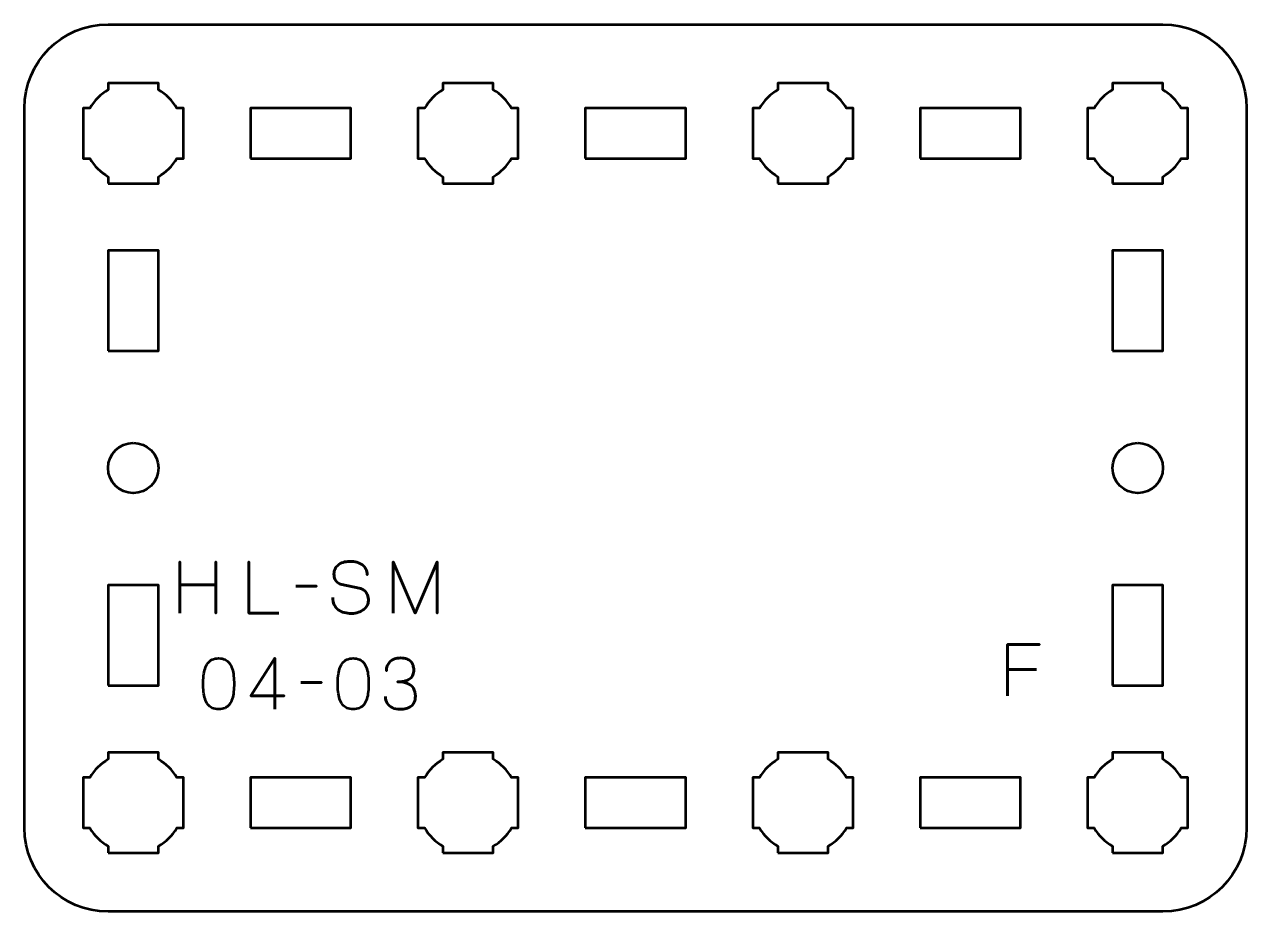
# Model space of a CAD drawing. Header units: centimetres. Extents: x -26.2 to 5.2, y -20.5 to -9.2.
# Drawn here: x -2.15 to 5.15, y -14.5 to -9.2 of the extents above; entities that cross this region are included whole.
import ezdxf

# ---------------------------------------------------------------- set-up
doc = ezdxf.new("R2010")
doc.units = ezdxf.units.CM
doc.header["$MEASUREMENT"] = 0
doc.layers.add('Layer 1', color=7, linetype='Continuous')

msp = doc.modelspace()

# ---------------------------------------------------------------- linework, layer by layer
at = {"layer": 'Layer 1', "color": 250, "lineweight": 53}
for centre in [(-1.49999, -11.85), (4.50001, -11.85)]:
    msp.add_ellipse(centre, major_axis=(0, 0.15), ratio=1, dxfattribs=at)
at = {"layer": 'Layer 1', "lineweight": 53}
for points, knots in [([(-2.15001, -13.79983), (-2.15001, -13.79983), (-2.15003, -13.99994), (-2.15003, -13.99994), (-2.15003, -13.99994), (-2.15003, -14.27694), (-1.92694, -14.50003), (-1.64994, -14.50003), (-1.64994, -14.50003), (-1.64994, -14.50003), (4.64993, -14.50003), (4.64993, -14.50003), (4.64993, -14.50003), (4.92707, -14.50003), (5.15003, -14.27694), (5.15003, -13.99994), (5.15003, -13.99994), (5.15003, -13.99994), (5.15003, -9.70007), (5.15003, -9.70007), (5.15003, -9.70007), (5.15003, -9.42293), (4.92707, -9.19997), (4.64993, -9.19997), (4.64993, -9.19997), (4.64993, -9.19997), (-1.64994, -9.19997), (-1.64994, -9.19997), (-1.64994, -9.19997), (-1.92694, -9.19997), (-2.15003, -9.42293), (-2.15003, -9.70007), (-2.15003, -9.70007), (-2.15003, -9.70007), (-2.15003, -11.46555), (-2.15003, -11.46555), (-2.15003, -11.46555), (-2.15003, -11.46555), (-2.15001, -13.79983), (-2.15001, -13.79983)], [0, 0, 0, 0, 0.1, 0.1, 0.1, 0.1, 0.2, 0.2, 0.2, 0.2, 0.3, 0.3, 0.3, 0.3, 0.4, 0.4, 0.4, 0.4, 0.5, 0.5, 0.5, 0.5, 0.6, 0.6, 0.6, 0.6, 0.7, 0.7, 0.7, 0.7, 0.8, 0.8, 0.8, 0.8, 0.9, 0.9, 0.9, 0.9, 1, 1, 1, 1]), ([(-1.64993, -10.15), (-1.64993, -10.15), (-1.64993, -10.10989), (-1.64993, -10.10989), (-1.64993, -10.10989), (-1.69554, -10.08357), (-1.73346, -10.04554), (-1.75978, -10.00007), (-1.75978, -10.00007), (-1.75978, -10.00007), (-1.8, -10.00007), (-1.8, -10.00007), (-1.8, -10.00007), (-1.8, -10.00007), (-1.8, -9.85), (-1.8, -9.85), (-1.8, -9.85), (-1.8, -9.85), (-1.8, -9.70007), (-1.8, -9.70007), (-1.8, -9.70007), (-1.8, -9.70007), (-1.75978, -9.70007), (-1.75978, -9.70007), (-1.75978, -9.70007), (-1.73346, -9.65445), (-1.69554, -9.61657), (-1.64993, -9.59025), (-1.64993, -9.59025), (-1.64993, -9.59025), (-1.64993, -9.55), (-1.64993, -9.55), (-1.64993, -9.55), (-1.64993, -9.55), (-1.5, -9.55), (-1.5, -9.55), (-1.5, -9.55), (-1.5, -9.55), (-1.34992, -9.55), (-1.34992, -9.55), (-1.34992, -9.55), (-1.34992, -9.55), (-1.34992, -9.59025), (-1.34992, -9.59025), (-1.34992, -9.59025), (-1.30445, -9.61657), (-1.26642, -9.65445), (-1.2401, -9.70007), (-1.2401, -9.70007), (-1.2401, -9.70007), (-1.19999, -9.70007), (-1.19999, -9.70007), (-1.19999, -9.70007), (-1.19999, -9.70007), (-1.19999, -9.85), (-1.19999, -9.85), (-1.19999, -9.85), (-1.19999, -9.85), (-1.19999, -10.00007), (-1.19999, -10.00007), (-1.19999, -10.00007), (-1.19999, -10.00007), (-1.2401, -10.00007), (-1.2401, -10.00007), (-1.2401, -10.00007), (-1.26642, -10.04554), (-1.30445, -10.08357), (-1.34992, -10.10989), (-1.34992, -10.10989), (-1.34992, -10.10989), (-1.34992, -10.15), (-1.34992, -10.15), (-1.34992, -10.15), (-1.34992, -10.15), (-1.5, -10.15), (-1.5, -10.15), (-1.5, -10.15), (-1.5, -10.15), (-1.64993, -10.15), (-1.64993, -10.15)], [0, 0, 0, 0, 0.05, 0.05, 0.05, 0.05, 0.1, 0.1, 0.1, 0.1, 0.15, 0.15, 0.15, 0.15, 0.2, 0.2, 0.2, 0.2, 0.25, 0.25, 0.25, 0.25, 0.3, 0.3, 0.3, 0.3, 0.35, 0.35, 0.35, 0.35, 0.4, 0.4, 0.4, 0.4, 0.45, 0.45, 0.45, 0.45, 0.5, 0.5, 0.5, 0.5, 0.55, 0.55, 0.55, 0.55, 0.6, 0.6, 0.6, 0.6, 0.65, 0.65, 0.65, 0.65, 0.7, 0.7, 0.7, 0.7, 0.75, 0.75, 0.75, 0.75, 0.8, 0.8, 0.8, 0.8, 0.85, 0.85, 0.85, 0.85, 0.9, 0.9, 0.9, 0.9, 0.95, 0.95, 0.95, 0.95, 1, 1, 1, 1]), ([(0.35007, -10.15), (0.35007, -10.15), (0.35007, -10.10989), (0.35007, -10.10989), (0.35007, -10.10989), (0.30446, -10.08357), (0.26654, -10.04554), (0.24022, -10.00007), (0.24022, -10.00007), (0.24022, -10.00007), (0.2, -10.00007), (0.2, -10.00007), (0.2, -10.00007), (0.2, -10.00007), (0.2, -9.85), (0.2, -9.85), (0.2, -9.85), (0.2, -9.85), (0.2, -9.70007), (0.2, -9.70007), (0.2, -9.70007), (0.2, -9.70007), (0.24022, -9.70007), (0.24022, -9.70007), (0.24022, -9.70007), (0.26654, -9.65445), (0.30446, -9.61657), (0.35007, -9.59025), (0.35007, -9.59025), (0.35007, -9.59025), (0.35007, -9.55), (0.35007, -9.55), (0.35007, -9.55), (0.35007, -9.55), (0.5, -9.55), (0.5, -9.55), (0.5, -9.55), (0.5, -9.55), (0.65008, -9.55), (0.65008, -9.55), (0.65008, -9.55), (0.65008, -9.55), (0.65008, -9.59025), (0.65008, -9.59025), (0.65008, -9.59025), (0.69555, -9.61657), (0.73358, -9.65445), (0.7599, -9.70007), (0.7599, -9.70007), (0.7599, -9.70007), (0.80001, -9.70007), (0.80001, -9.70007), (0.80001, -9.70007), (0.80001, -9.70007), (0.80001, -9.85), (0.80001, -9.85), (0.80001, -9.85), (0.80001, -9.85), (0.80001, -10.00007), (0.80001, -10.00007), (0.80001, -10.00007), (0.80001, -10.00007), (0.7599, -10.00007), (0.7599, -10.00007), (0.7599, -10.00007), (0.73358, -10.04554), (0.69555, -10.08357), (0.65008, -10.10989), (0.65008, -10.10989), (0.65008, -10.10989), (0.65008, -10.15), (0.65008, -10.15), (0.65008, -10.15), (0.65008, -10.15), (0.5, -10.15), (0.5, -10.15), (0.5, -10.15), (0.5, -10.15), (0.35007, -10.15), (0.35007, -10.15)], [0, 0, 0, 0, 0.05, 0.05, 0.05, 0.05, 0.1, 0.1, 0.1, 0.1, 0.15, 0.15, 0.15, 0.15, 0.2, 0.2, 0.2, 0.2, 0.25, 0.25, 0.25, 0.25, 0.3, 0.3, 0.3, 0.3, 0.35, 0.35, 0.35, 0.35, 0.4, 0.4, 0.4, 0.4, 0.45, 0.45, 0.45, 0.45, 0.5, 0.5, 0.5, 0.5, 0.55, 0.55, 0.55, 0.55, 0.6, 0.6, 0.6, 0.6, 0.65, 0.65, 0.65, 0.65, 0.7, 0.7, 0.7, 0.7, 0.75, 0.75, 0.75, 0.75, 0.8, 0.8, 0.8, 0.8, 0.85, 0.85, 0.85, 0.85, 0.9, 0.9, 0.9, 0.9, 0.95, 0.95, 0.95, 0.95, 1, 1, 1, 1]), ([(2.35007, -10.15), (2.35007, -10.15), (2.35007, -10.10989), (2.35007, -10.10989), (2.35007, -10.10989), (2.30446, -10.08357), (2.26654, -10.04554), (2.24022, -10.00007), (2.24022, -10.00007), (2.24022, -10.00007), (2.2, -10.00007), (2.2, -10.00007), (2.2, -10.00007), (2.2, -10.00007), (2.2, -9.85), (2.2, -9.85), (2.2, -9.85), (2.2, -9.85), (2.2, -9.70007), (2.2, -9.70007), (2.2, -9.70007), (2.2, -9.70007), (2.24022, -9.70007), (2.24022, -9.70007), (2.24022, -9.70007), (2.26654, -9.65445), (2.30446, -9.61657), (2.35007, -9.59025), (2.35007, -9.59025), (2.35007, -9.59025), (2.35007, -9.55), (2.35007, -9.55), (2.35007, -9.55), (2.35007, -9.55), (2.5, -9.55), (2.5, -9.55), (2.5, -9.55), (2.5, -9.55), (2.65008, -9.55), (2.65008, -9.55), (2.65008, -9.55), (2.65008, -9.55), (2.65008, -9.59025), (2.65008, -9.59025), (2.65008, -9.59025), (2.69555, -9.61657), (2.73358, -9.65445), (2.7599, -9.70007), (2.7599, -9.70007), (2.7599, -9.70007), (2.80001, -9.70007), (2.80001, -9.70007), (2.80001, -9.70007), (2.80001, -9.70007), (2.80001, -9.85), (2.80001, -9.85), (2.80001, -9.85), (2.80001, -9.85), (2.80001, -10.00007), (2.80001, -10.00007), (2.80001, -10.00007), (2.80001, -10.00007), (2.7599, -10.00007), (2.7599, -10.00007), (2.7599, -10.00007), (2.73358, -10.04554), (2.69555, -10.08357), (2.65008, -10.10989), (2.65008, -10.10989), (2.65008, -10.10989), (2.65008, -10.15), (2.65008, -10.15), (2.65008, -10.15), (2.65008, -10.15), (2.5, -10.15), (2.5, -10.15), (2.5, -10.15), (2.5, -10.15), (2.35007, -10.15), (2.35007, -10.15)], [0, 0, 0, 0, 0.05, 0.05, 0.05, 0.05, 0.1, 0.1, 0.1, 0.1, 0.15, 0.15, 0.15, 0.15, 0.2, 0.2, 0.2, 0.2, 0.25, 0.25, 0.25, 0.25, 0.3, 0.3, 0.3, 0.3, 0.35, 0.35, 0.35, 0.35, 0.4, 0.4, 0.4, 0.4, 0.45, 0.45, 0.45, 0.45, 0.5, 0.5, 0.5, 0.5, 0.55, 0.55, 0.55, 0.55, 0.6, 0.6, 0.6, 0.6, 0.65, 0.65, 0.65, 0.65, 0.7, 0.7, 0.7, 0.7, 0.75, 0.75, 0.75, 0.75, 0.8, 0.8, 0.8, 0.8, 0.85, 0.85, 0.85, 0.85, 0.9, 0.9, 0.9, 0.9, 0.95, 0.95, 0.95, 0.95, 1, 1, 1, 1]), ([(4.35007, -10.15), (4.35007, -10.15), (4.35007, -10.10989), (4.35007, -10.10989), (4.35007, -10.10989), (4.30446, -10.08357), (4.26654, -10.04554), (4.24022, -10.00007), (4.24022, -10.00007), (4.24022, -10.00007), (4.2, -10.00007), (4.2, -10.00007), (4.2, -10.00007), (4.2, -10.00007), (4.2, -9.85), (4.2, -9.85), (4.2, -9.85), (4.2, -9.85), (4.2, -9.70007), (4.2, -9.70007), (4.2, -9.70007), (4.2, -9.70007), (4.24022, -9.70007), (4.24022, -9.70007), (4.24022, -9.70007), (4.26654, -9.65445), (4.30446, -9.61657), (4.35007, -9.59025), (4.35007, -9.59025), (4.35007, -9.59025), (4.35007, -9.55), (4.35007, -9.55), (4.35007, -9.55), (4.35007, -9.55), (4.5, -9.55), (4.5, -9.55), (4.5, -9.55), (4.5, -9.55), (4.65008, -9.55), (4.65008, -9.55), (4.65008, -9.55), (4.65008, -9.55), (4.65008, -9.59025), (4.65008, -9.59025), (4.65008, -9.59025), (4.69555, -9.61657), (4.73358, -9.65445), (4.7599, -9.70007), (4.7599, -9.70007), (4.7599, -9.70007), (4.80001, -9.70007), (4.80001, -9.70007), (4.80001, -9.70007), (4.80001, -9.70007), (4.80001, -9.85), (4.80001, -9.85), (4.80001, -9.85), (4.80001, -9.85), (4.80001, -10.00007), (4.80001, -10.00007), (4.80001, -10.00007), (4.80001, -10.00007), (4.7599, -10.00007), (4.7599, -10.00007), (4.7599, -10.00007), (4.73358, -10.04554), (4.69555, -10.08357), (4.65008, -10.10989), (4.65008, -10.10989), (4.65008, -10.10989), (4.65008, -10.15), (4.65008, -10.15), (4.65008, -10.15), (4.65008, -10.15), (4.5, -10.15), (4.5, -10.15), (4.5, -10.15), (4.5, -10.15), (4.35007, -10.15), (4.35007, -10.15)], [0, 0, 0, 0, 0.05, 0.05, 0.05, 0.05, 0.1, 0.1, 0.1, 0.1, 0.15, 0.15, 0.15, 0.15, 0.2, 0.2, 0.2, 0.2, 0.25, 0.25, 0.25, 0.25, 0.3, 0.3, 0.3, 0.3, 0.35, 0.35, 0.35, 0.35, 0.4, 0.4, 0.4, 0.4, 0.45, 0.45, 0.45, 0.45, 0.5, 0.5, 0.5, 0.5, 0.55, 0.55, 0.55, 0.55, 0.6, 0.6, 0.6, 0.6, 0.65, 0.65, 0.65, 0.65, 0.7, 0.7, 0.7, 0.7, 0.75, 0.75, 0.75, 0.75, 0.8, 0.8, 0.8, 0.8, 0.85, 0.85, 0.85, 0.85, 0.9, 0.9, 0.9, 0.9, 0.95, 0.95, 0.95, 0.95, 1, 1, 1, 1]), ([(-0.79999, -10.00007), (-0.79999, -10.00007), (-0.79999, -9.70007), (-0.79999, -9.70007), (-0.79999, -9.70007), (-0.79999, -9.70007), (-0.19998, -9.70007), (-0.19998, -9.70007), (-0.19998, -9.70007), (-0.19998, -9.70007), (-0.19998, -10.00007), (-0.19998, -10.00007), (-0.19998, -10.00007), (-0.19998, -10.00007), (-0.79999, -10.00007), (-0.79999, -10.00007)], [0, 0, 0, 0, 0.25, 0.25, 0.25, 0.25, 0.5, 0.5, 0.5, 0.5, 0.75, 0.75, 0.75, 0.75, 1, 1, 1, 1]), ([(1.20001, -10.00007), (1.20001, -10.00007), (1.20001, -9.70007), (1.20001, -9.70007), (1.20001, -9.70007), (1.20001, -9.70007), (1.80002, -9.70007), (1.80002, -9.70007), (1.80002, -9.70007), (1.80002, -9.70007), (1.80002, -10.00007), (1.80002, -10.00007), (1.80002, -10.00007), (1.80002, -10.00007), (1.20001, -10.00007), (1.20001, -10.00007)], [0, 0, 0, 0, 0.25, 0.25, 0.25, 0.25, 0.5, 0.5, 0.5, 0.5, 0.75, 0.75, 0.75, 0.75, 1, 1, 1, 1]), ([(3.19998, -10.00007), (3.19998, -10.00007), (3.19998, -9.70007), (3.19998, -9.70007), (3.19998, -9.70007), (3.19998, -9.70007), (3.79998, -9.70007), (3.79998, -9.70007), (3.79998, -9.70007), (3.79998, -9.70007), (3.79998, -10.00007), (3.79998, -10.00007), (3.79998, -10.00007), (3.79998, -10.00007), (3.19998, -10.00007), (3.19998, -10.00007)], [0, 0, 0, 0, 0.25, 0.25, 0.25, 0.25, 0.5, 0.5, 0.5, 0.5, 0.75, 0.75, 0.75, 0.75, 1, 1, 1, 1]), ([(-1.65007, -11.15002), (-1.65007, -11.15002), (-1.65007, -10.55002), (-1.65007, -10.55002), (-1.65007, -10.55002), (-1.65007, -10.55002), (-1.35007, -10.55002), (-1.35007, -10.55002), (-1.35007, -10.55002), (-1.35007, -10.55002), (-1.35007, -11.15002), (-1.35007, -11.15002), (-1.35007, -11.15002), (-1.35007, -11.15002), (-1.65007, -11.15002), (-1.65007, -11.15002)], [0, 0, 0, 0, 0.25, 0.25, 0.25, 0.25, 0.5, 0.5, 0.5, 0.5, 0.75, 0.75, 0.75, 0.75, 1, 1, 1, 1]), ([(4.34993, -11.15002), (4.34993, -11.15002), (4.34993, -10.55002), (4.34993, -10.55002), (4.34993, -10.55002), (4.34993, -10.55002), (4.64993, -10.55002), (4.64993, -10.55002), (4.64993, -10.55002), (4.64993, -10.55002), (4.64993, -11.15002), (4.64993, -11.15002), (4.64993, -11.15002), (4.64993, -11.15002), (4.34993, -11.15002), (4.34993, -11.15002)], [0, 0, 0, 0, 0.25, 0.25, 0.25, 0.25, 0.5, 0.5, 0.5, 0.5, 0.75, 0.75, 0.75, 0.75, 1, 1, 1, 1]), ([(-1.65007, -13.14999), (-1.65007, -13.14999), (-1.65007, -12.54998), (-1.65007, -12.54998), (-1.65007, -12.54998), (-1.65007, -12.54998), (-1.35007, -12.54998), (-1.35007, -12.54998), (-1.35007, -12.54998), (-1.35007, -12.54998), (-1.35007, -13.14999), (-1.35007, -13.14999), (-1.35007, -13.14999), (-1.35007, -13.14999), (-1.65007, -13.14999), (-1.65007, -13.14999)], [0, 0, 0, 0, 0.25, 0.25, 0.25, 0.25, 0.5, 0.5, 0.5, 0.5, 0.75, 0.75, 0.75, 0.75, 1, 1, 1, 1]), ([(4.34993, -13.14999), (4.34993, -13.14999), (4.34993, -12.54998), (4.34993, -12.54998), (4.34993, -12.54998), (4.34993, -12.54998), (4.64993, -12.54998), (4.64993, -12.54998), (4.64993, -12.54998), (4.64993, -12.54998), (4.64993, -13.14999), (4.64993, -13.14999), (4.64993, -13.14999), (4.64993, -13.14999), (4.34993, -13.14999), (4.34993, -13.14999)], [0, 0, 0, 0, 0.25, 0.25, 0.25, 0.25, 0.5, 0.5, 0.5, 0.5, 0.75, 0.75, 0.75, 0.75, 1, 1, 1, 1]), ([(-1.64993, -14.15), (-1.64993, -14.15), (-1.64993, -14.10989), (-1.64993, -14.10989), (-1.64993, -14.10989), (-1.69554, -14.08357), (-1.73346, -14.04554), (-1.75978, -14.00007), (-1.75978, -14.00007), (-1.75978, -14.00007), (-1.8, -14.00007), (-1.8, -14.00007), (-1.8, -14.00007), (-1.8, -14.00007), (-1.8, -13.85), (-1.8, -13.85), (-1.8, -13.85), (-1.8, -13.85), (-1.8, -13.70007), (-1.8, -13.70007), (-1.8, -13.70007), (-1.8, -13.70007), (-1.75978, -13.70007), (-1.75978, -13.70007), (-1.75978, -13.70007), (-1.73346, -13.65445), (-1.69554, -13.61657), (-1.64993, -13.59025), (-1.64993, -13.59025), (-1.64993, -13.59025), (-1.64993, -13.55), (-1.64993, -13.55), (-1.64993, -13.55), (-1.64993, -13.55), (-1.5, -13.55), (-1.5, -13.55), (-1.5, -13.55), (-1.5, -13.55), (-1.34992, -13.55), (-1.34992, -13.55), (-1.34992, -13.55), (-1.34992, -13.55), (-1.34992, -13.59025), (-1.34992, -13.59025), (-1.34992, -13.59025), (-1.30445, -13.61657), (-1.26642, -13.65445), (-1.2401, -13.70007), (-1.2401, -13.70007), (-1.2401, -13.70007), (-1.19999, -13.70007), (-1.19999, -13.70007), (-1.19999, -13.70007), (-1.19999, -13.70007), (-1.19999, -13.85), (-1.19999, -13.85), (-1.19999, -13.85), (-1.19999, -13.85), (-1.19999, -14.00007), (-1.19999, -14.00007), (-1.19999, -14.00007), (-1.19999, -14.00007), (-1.2401, -14.00007), (-1.2401, -14.00007), (-1.2401, -14.00007), (-1.26642, -14.04554), (-1.30445, -14.08357), (-1.34992, -14.10989), (-1.34992, -14.10989), (-1.34992, -14.10989), (-1.34992, -14.15), (-1.34992, -14.15), (-1.34992, -14.15), (-1.34992, -14.15), (-1.5, -14.15), (-1.5, -14.15), (-1.5, -14.15), (-1.5, -14.15), (-1.64993, -14.15), (-1.64993, -14.15)], [0, 0, 0, 0, 0.05, 0.05, 0.05, 0.05, 0.1, 0.1, 0.1, 0.1, 0.15, 0.15, 0.15, 0.15, 0.2, 0.2, 0.2, 0.2, 0.25, 0.25, 0.25, 0.25, 0.3, 0.3, 0.3, 0.3, 0.35, 0.35, 0.35, 0.35, 0.4, 0.4, 0.4, 0.4, 0.45, 0.45, 0.45, 0.45, 0.5, 0.5, 0.5, 0.5, 0.55, 0.55, 0.55, 0.55, 0.6, 0.6, 0.6, 0.6, 0.65, 0.65, 0.65, 0.65, 0.7, 0.7, 0.7, 0.7, 0.75, 0.75, 0.75, 0.75, 0.8, 0.8, 0.8, 0.8, 0.85, 0.85, 0.85, 0.85, 0.9, 0.9, 0.9, 0.9, 0.95, 0.95, 0.95, 0.95, 1, 1, 1, 1]), ([(0.35007, -14.15), (0.35007, -14.15), (0.35007, -14.10989), (0.35007, -14.10989), (0.35007, -14.10989), (0.30446, -14.08357), (0.26654, -14.04554), (0.24022, -14.00007), (0.24022, -14.00007), (0.24022, -14.00007), (0.2, -14.00007), (0.2, -14.00007), (0.2, -14.00007), (0.2, -14.00007), (0.2, -13.85), (0.2, -13.85), (0.2, -13.85), (0.2, -13.85), (0.2, -13.70007), (0.2, -13.70007), (0.2, -13.70007), (0.2, -13.70007), (0.24022, -13.70007), (0.24022, -13.70007), (0.24022, -13.70007), (0.26654, -13.65445), (0.30446, -13.61657), (0.35007, -13.59025), (0.35007, -13.59025), (0.35007, -13.59025), (0.35007, -13.55), (0.35007, -13.55), (0.35007, -13.55), (0.35007, -13.55), (0.5, -13.55), (0.5, -13.55), (0.5, -13.55), (0.5, -13.55), (0.65008, -13.55), (0.65008, -13.55), (0.65008, -13.55), (0.65008, -13.55), (0.65008, -13.59025), (0.65008, -13.59025), (0.65008, -13.59025), (0.69555, -13.61657), (0.73358, -13.65445), (0.7599, -13.70007), (0.7599, -13.70007), (0.7599, -13.70007), (0.80001, -13.70007), (0.80001, -13.70007), (0.80001, -13.70007), (0.80001, -13.70007), (0.80001, -13.85), (0.80001, -13.85), (0.80001, -13.85), (0.80001, -13.85), (0.80001, -14.00007), (0.80001, -14.00007), (0.80001, -14.00007), (0.80001, -14.00007), (0.7599, -14.00007), (0.7599, -14.00007), (0.7599, -14.00007), (0.73358, -14.04554), (0.69555, -14.08357), (0.65008, -14.10989), (0.65008, -14.10989), (0.65008, -14.10989), (0.65008, -14.15), (0.65008, -14.15), (0.65008, -14.15), (0.65008, -14.15), (0.5, -14.15), (0.5, -14.15), (0.5, -14.15), (0.5, -14.15), (0.35007, -14.15), (0.35007, -14.15)], [0, 0, 0, 0, 0.05, 0.05, 0.05, 0.05, 0.1, 0.1, 0.1, 0.1, 0.15, 0.15, 0.15, 0.15, 0.2, 0.2, 0.2, 0.2, 0.25, 0.25, 0.25, 0.25, 0.3, 0.3, 0.3, 0.3, 0.35, 0.35, 0.35, 0.35, 0.4, 0.4, 0.4, 0.4, 0.45, 0.45, 0.45, 0.45, 0.5, 0.5, 0.5, 0.5, 0.55, 0.55, 0.55, 0.55, 0.6, 0.6, 0.6, 0.6, 0.65, 0.65, 0.65, 0.65, 0.7, 0.7, 0.7, 0.7, 0.75, 0.75, 0.75, 0.75, 0.8, 0.8, 0.8, 0.8, 0.85, 0.85, 0.85, 0.85, 0.9, 0.9, 0.9, 0.9, 0.95, 0.95, 0.95, 0.95, 1, 1, 1, 1]), ([(2.35007, -14.15), (2.35007, -14.15), (2.35007, -14.10989), (2.35007, -14.10989), (2.35007, -14.10989), (2.30446, -14.08357), (2.26654, -14.04554), (2.24022, -14.00007), (2.24022, -14.00007), (2.24022, -14.00007), (2.2, -14.00007), (2.2, -14.00007), (2.2, -14.00007), (2.2, -14.00007), (2.2, -13.85), (2.2, -13.85), (2.2, -13.85), (2.2, -13.85), (2.2, -13.70007), (2.2, -13.70007), (2.2, -13.70007), (2.2, -13.70007), (2.24022, -13.70007), (2.24022, -13.70007), (2.24022, -13.70007), (2.26654, -13.65445), (2.30446, -13.61657), (2.35007, -13.59025), (2.35007, -13.59025), (2.35007, -13.59025), (2.35007, -13.55), (2.35007, -13.55), (2.35007, -13.55), (2.35007, -13.55), (2.5, -13.55), (2.5, -13.55), (2.5, -13.55), (2.5, -13.55), (2.65008, -13.55), (2.65008, -13.55), (2.65008, -13.55), (2.65008, -13.55), (2.65008, -13.59025), (2.65008, -13.59025), (2.65008, -13.59025), (2.69555, -13.61657), (2.73358, -13.65445), (2.7599, -13.70007), (2.7599, -13.70007), (2.7599, -13.70007), (2.80001, -13.70007), (2.80001, -13.70007), (2.80001, -13.70007), (2.80001, -13.70007), (2.80001, -13.85), (2.80001, -13.85), (2.80001, -13.85), (2.80001, -13.85), (2.80001, -14.00007), (2.80001, -14.00007), (2.80001, -14.00007), (2.80001, -14.00007), (2.7599, -14.00007), (2.7599, -14.00007), (2.7599, -14.00007), (2.73358, -14.04554), (2.69555, -14.08357), (2.65008, -14.10989), (2.65008, -14.10989), (2.65008, -14.10989), (2.65008, -14.15), (2.65008, -14.15), (2.65008, -14.15), (2.65008, -14.15), (2.5, -14.15), (2.5, -14.15), (2.5, -14.15), (2.5, -14.15), (2.35007, -14.15), (2.35007, -14.15)], [0, 0, 0, 0, 0.05, 0.05, 0.05, 0.05, 0.1, 0.1, 0.1, 0.1, 0.15, 0.15, 0.15, 0.15, 0.2, 0.2, 0.2, 0.2, 0.25, 0.25, 0.25, 0.25, 0.3, 0.3, 0.3, 0.3, 0.35, 0.35, 0.35, 0.35, 0.4, 0.4, 0.4, 0.4, 0.45, 0.45, 0.45, 0.45, 0.5, 0.5, 0.5, 0.5, 0.55, 0.55, 0.55, 0.55, 0.6, 0.6, 0.6, 0.6, 0.65, 0.65, 0.65, 0.65, 0.7, 0.7, 0.7, 0.7, 0.75, 0.75, 0.75, 0.75, 0.8, 0.8, 0.8, 0.8, 0.85, 0.85, 0.85, 0.85, 0.9, 0.9, 0.9, 0.9, 0.95, 0.95, 0.95, 0.95, 1, 1, 1, 1]), ([(4.35007, -14.15), (4.35007, -14.15), (4.35007, -14.10989), (4.35007, -14.10989), (4.35007, -14.10989), (4.30446, -14.08357), (4.26654, -14.04554), (4.24022, -14.00007), (4.24022, -14.00007), (4.24022, -14.00007), (4.2, -14.00007), (4.2, -14.00007), (4.2, -14.00007), (4.2, -14.00007), (4.2, -13.85), (4.2, -13.85), (4.2, -13.85), (4.2, -13.85), (4.2, -13.70007), (4.2, -13.70007), (4.2, -13.70007), (4.2, -13.70007), (4.24022, -13.70007), (4.24022, -13.70007), (4.24022, -13.70007), (4.26654, -13.65445), (4.30446, -13.61657), (4.35007, -13.59025), (4.35007, -13.59025), (4.35007, -13.59025), (4.35007, -13.55), (4.35007, -13.55), (4.35007, -13.55), (4.35007, -13.55), (4.5, -13.55), (4.5, -13.55), (4.5, -13.55), (4.5, -13.55), (4.65008, -13.55), (4.65008, -13.55), (4.65008, -13.55), (4.65008, -13.55), (4.65008, -13.59025), (4.65008, -13.59025), (4.65008, -13.59025), (4.69555, -13.61657), (4.73358, -13.65445), (4.7599, -13.70007), (4.7599, -13.70007), (4.7599, -13.70007), (4.80001, -13.70007), (4.80001, -13.70007), (4.80001, -13.70007), (4.80001, -13.70007), (4.80001, -13.85), (4.80001, -13.85), (4.80001, -13.85), (4.80001, -13.85), (4.80001, -14.00007), (4.80001, -14.00007), (4.80001, -14.00007), (4.80001, -14.00007), (4.7599, -14.00007), (4.7599, -14.00007), (4.7599, -14.00007), (4.73358, -14.04554), (4.69555, -14.08357), (4.65008, -14.10989), (4.65008, -14.10989), (4.65008, -14.10989), (4.65008, -14.15), (4.65008, -14.15), (4.65008, -14.15), (4.65008, -14.15), (4.5, -14.15), (4.5, -14.15), (4.5, -14.15), (4.5, -14.15), (4.35007, -14.15), (4.35007, -14.15)], [0, 0, 0, 0, 0.05, 0.05, 0.05, 0.05, 0.1, 0.1, 0.1, 0.1, 0.15, 0.15, 0.15, 0.15, 0.2, 0.2, 0.2, 0.2, 0.25, 0.25, 0.25, 0.25, 0.3, 0.3, 0.3, 0.3, 0.35, 0.35, 0.35, 0.35, 0.4, 0.4, 0.4, 0.4, 0.45, 0.45, 0.45, 0.45, 0.5, 0.5, 0.5, 0.5, 0.55, 0.55, 0.55, 0.55, 0.6, 0.6, 0.6, 0.6, 0.65, 0.65, 0.65, 0.65, 0.7, 0.7, 0.7, 0.7, 0.75, 0.75, 0.75, 0.75, 0.8, 0.8, 0.8, 0.8, 0.85, 0.85, 0.85, 0.85, 0.9, 0.9, 0.9, 0.9, 0.95, 0.95, 0.95, 0.95, 1, 1, 1, 1]), ([(-0.79999, -13.99994), (-0.79999, -13.99994), (-0.79999, -13.69993), (-0.79999, -13.69993), (-0.79999, -13.69993), (-0.79999, -13.69993), (-0.19998, -13.69993), (-0.19998, -13.69993), (-0.19998, -13.69993), (-0.19998, -13.69993), (-0.19998, -13.99994), (-0.19998, -13.99994), (-0.19998, -13.99994), (-0.19998, -13.99994), (-0.79999, -13.99994), (-0.79999, -13.99994)], [0, 0, 0, 0, 0.25, 0.25, 0.25, 0.25, 0.5, 0.5, 0.5, 0.5, 0.75, 0.75, 0.75, 0.75, 1, 1, 1, 1]), ([(1.20001, -13.99994), (1.20001, -13.99994), (1.20001, -13.69993), (1.20001, -13.69993), (1.20001, -13.69993), (1.20001, -13.69993), (1.80002, -13.69993), (1.80002, -13.69993), (1.80002, -13.69993), (1.80002, -13.69993), (1.80002, -13.99994), (1.80002, -13.99994), (1.80002, -13.99994), (1.80002, -13.99994), (1.20001, -13.99994), (1.20001, -13.99994)], [0, 0, 0, 0, 0.25, 0.25, 0.25, 0.25, 0.5, 0.5, 0.5, 0.5, 0.75, 0.75, 0.75, 0.75, 1, 1, 1, 1]), ([(3.19998, -13.99994), (3.19998, -13.99994), (3.19998, -13.69993), (3.19998, -13.69993), (3.19998, -13.69993), (3.19998, -13.69993), (3.79998, -13.69993), (3.79998, -13.69993), (3.79998, -13.69993), (3.79998, -13.69993), (3.79998, -13.99994), (3.79998, -13.99994), (3.79998, -13.99994), (3.79998, -13.99994), (3.19998, -13.99994), (3.19998, -13.99994)], [0, 0, 0, 0, 0.25, 0.25, 0.25, 0.25, 0.5, 0.5, 0.5, 0.5, 0.75, 0.75, 0.75, 0.75, 1, 1, 1, 1])]:
    msp.add_open_spline(points, degree=3, knots=knots, dxfattribs=at)
at = {"layer": 'Layer 1', "color": 5, "lineweight": 53}
for points, knots in [([(-0.30863, -12.62408), (-0.30849, -12.64095), (-0.30553, -12.65541), (-0.2996, -12.66748), (-0.2996, -12.66748), (-0.29374, -12.67947), (-0.28556, -12.68928), (-0.27526, -12.6969), (-0.27526, -12.6969), (-0.26489, -12.70445), (-0.25296, -12.71002), (-0.23949, -12.71362), (-0.23949, -12.71362), (-0.22608, -12.71715), (-0.21169, -12.71891), (-0.19645, -12.71891), (-0.19645, -12.71891), (-0.18107, -12.71884), (-0.16724, -12.71658), (-0.15489, -12.71228), (-0.15489, -12.71228), (-0.14261, -12.70797), (-0.1321, -12.70219), (-0.12328, -12.69492), (-0.12328, -12.69492), (-0.11453, -12.68765), (-0.10776, -12.67954), (-0.10296, -12.67051), (-0.10296, -12.67051), (-0.09816, -12.66148), (-0.09562, -12.65224), (-0.09527, -12.64271), (-0.09527, -12.64271), (-0.09485, -12.63022), (-0.09668, -12.61879), (-0.1007, -12.60849), (-0.1007, -12.60849), (-0.10473, -12.59819), (-0.11094, -12.58958), (-0.11933, -12.58253), (-0.11933, -12.58253), (-0.12766, -12.57547), (-0.13817, -12.57053), (-0.15073, -12.56778), (-0.15073, -12.56778), (-0.15073, -12.56778), (-0.25444, -12.54534), (-0.25444, -12.54534), (-0.25444, -12.54534), (-0.26418, -12.5433), (-0.27258, -12.53984), (-0.27949, -12.53504), (-0.27949, -12.53504), (-0.28641, -12.53018), (-0.29177, -12.52347), (-0.29544, -12.51486), (-0.29544, -12.51486), (-0.29911, -12.50633), (-0.30101, -12.49546), (-0.30101, -12.48227), (-0.30101, -12.48227), (-0.30101, -12.47225), (-0.29896, -12.4628), (-0.2948, -12.45391), (-0.2948, -12.45391), (-0.29071, -12.44502), (-0.28464, -12.43718), (-0.27667, -12.43027), (-0.27667, -12.43027), (-0.2687, -12.42343), (-0.25882, -12.41806), (-0.24711, -12.41418), (-0.24711, -12.41418), (-0.23532, -12.41023), (-0.22185, -12.40826), (-0.20661, -12.40819), (-0.20661, -12.40819), (-0.1913, -12.40819), (-0.17726, -12.40995), (-0.16442, -12.41348), (-0.16442, -12.41348), (-0.15165, -12.41701), (-0.14057, -12.42209), (-0.13126, -12.42886), (-0.13126, -12.42886), (-0.12194, -12.43563), (-0.11475, -12.44396), (-0.10981, -12.45369), (-0.10981, -12.45369), (-0.10487, -12.4635), (-0.10254, -12.47472), (-0.10289, -12.48735), (-0.10289, -12.48735), (-0.10254, -12.47472), (-0.10487, -12.4635), (-0.10981, -12.45369), (-0.10981, -12.45369), (-0.11475, -12.44396), (-0.12194, -12.43563), (-0.13126, -12.42886), (-0.13126, -12.42886), (-0.14057, -12.42209), (-0.15165, -12.41701), (-0.16442, -12.41348), (-0.16442, -12.41348), (-0.17726, -12.40995), (-0.1913, -12.40819), (-0.20661, -12.40819), (-0.20661, -12.40819), (-0.22185, -12.40826), (-0.23532, -12.41023), (-0.24711, -12.41418), (-0.24711, -12.41418), (-0.25882, -12.41806), (-0.2687, -12.42343), (-0.27667, -12.43027), (-0.27667, -12.43027), (-0.28464, -12.43718), (-0.29071, -12.44502), (-0.2948, -12.45391), (-0.2948, -12.45391), (-0.29896, -12.4628), (-0.30101, -12.47225), (-0.30101, -12.48227), (-0.30101, -12.48227), (-0.30101, -12.49546), (-0.29918, -12.50633), (-0.29565, -12.51479), (-0.29565, -12.51479), (-0.29205, -12.52333), (-0.28676, -12.52996), (-0.27984, -12.53483), (-0.27984, -12.53483), (-0.27293, -12.53963), (-0.26446, -12.54316), (-0.25444, -12.54534), (-0.25444, -12.54534), (-0.25444, -12.54534), (-0.15073, -12.56778), (-0.15073, -12.56778), (-0.15073, -12.56778), (-0.13789, -12.57053), (-0.1273, -12.57547), (-0.11898, -12.58253), (-0.11898, -12.58253), (-0.11058, -12.58958), (-0.10444, -12.59819), (-0.10049, -12.60849), (-0.10049, -12.60849), (-0.09661, -12.61879), (-0.09485, -12.63022), (-0.09527, -12.64271), (-0.09527, -12.64271), (-0.09562, -12.65224), (-0.09816, -12.66148), (-0.10296, -12.67051), (-0.10296, -12.67051), (-0.10776, -12.67954), (-0.11453, -12.68765), (-0.12328, -12.69492), (-0.12328, -12.69492), (-0.1321, -12.70219), (-0.14261, -12.70797), (-0.15489, -12.71228), (-0.15489, -12.71228), (-0.16724, -12.71658), (-0.18107, -12.71884), (-0.19645, -12.71891), (-0.19645, -12.71891), (-0.21169, -12.71891), (-0.22608, -12.71715), (-0.23949, -12.71362), (-0.23949, -12.71362), (-0.25296, -12.71002), (-0.26489, -12.70445), (-0.27526, -12.6969), (-0.27526, -12.6969), (-0.28556, -12.68928), (-0.29374, -12.67947), (-0.2996, -12.66748), (-0.2996, -12.66748), (-0.30553, -12.65541), (-0.30849, -12.64095), (-0.30863, -12.62408)], [0, 0, 0, 0, 0.0217391, 0.0217391, 0.0217391, 0.0217391, 0.0434783, 0.0434783, 0.0434783, 0.0434783, 0.0652174, 0.0652174, 0.0652174, 0.0652174, 0.0869565, 0.0869565, 0.0869565, 0.0869565, 0.1086957, 0.1086957, 0.1086957, 0.1086957, 0.1304348, 0.1304348, 0.1304348, 0.1304348, 0.1521739, 0.1521739, 0.1521739, 0.1521739, 0.173913, 0.173913, 0.173913, 0.173913, 0.1956522, 0.1956522, 0.1956522, 0.1956522, 0.2173913, 0.2173913, 0.2173913, 0.2173913, 0.2391304, 0.2391304, 0.2391304, 0.2391304, 0.2608696, 0.2608696, 0.2608696, 0.2608696, 0.2826087, 0.2826087, 0.2826087, 0.2826087, 0.3043478, 0.3043478, 0.3043478, 0.3043478, 0.326087, 0.326087, 0.326087, 0.326087, 0.3478261, 0.3478261, 0.3478261, 0.3478261, 0.3695652, 0.3695652, 0.3695652, 0.3695652, 0.3913043, 0.3913043, 0.3913043, 0.3913043, 0.4130435, 0.4130435, 0.4130435, 0.4130435, 0.4347826, 0.4347826, 0.4347826, 0.4347826, 0.4565217, 0.4565217, 0.4565217, 0.4565217, 0.4782609, 0.4782609, 0.4782609, 0.4782609, 0.5, 0.5, 0.5, 0.5, 0.5217391, 0.5217391, 0.5217391, 0.5217391, 0.5434783, 0.5434783, 0.5434783, 0.5434783, 0.5652174, 0.5652174, 0.5652174, 0.5652174, 0.5869565, 0.5869565, 0.5869565, 0.5869565, 0.6086957, 0.6086957, 0.6086957, 0.6086957, 0.6304348, 0.6304348, 0.6304348, 0.6304348, 0.6521739, 0.6521739, 0.6521739, 0.6521739, 0.673913, 0.673913, 0.673913, 0.673913, 0.6956522, 0.6956522, 0.6956522, 0.6956522, 0.7173913, 0.7173913, 0.7173913, 0.7173913, 0.7391304, 0.7391304, 0.7391304, 0.7391304, 0.7608696, 0.7608696, 0.7608696, 0.7608696, 0.7826087, 0.7826087, 0.7826087, 0.7826087, 0.8043478, 0.8043478, 0.8043478, 0.8043478, 0.826087, 0.826087, 0.826087, 0.826087, 0.8478261, 0.8478261, 0.8478261, 0.8478261, 0.8695652, 0.8695652, 0.8695652, 0.8695652, 0.8913043, 0.8913043, 0.8913043, 0.8913043, 0.9130435, 0.9130435, 0.9130435, 0.9130435, 0.9347826, 0.9347826, 0.9347826, 0.9347826, 0.9565217, 0.9565217, 0.9565217, 0.9565217, 0.9782609, 0.9782609, 0.9782609, 0.9782609, 1, 1, 1, 1]), ([(-1.22217, -12.71637), (-1.22217, -12.71637), (-1.22217, -12.54746), (-1.22217, -12.54746), (-1.22217, -12.54746), (-1.22217, -12.54746), (-1.0067, -12.54746), (-1.0067, -12.54746), (-1.0067, -12.54746), (-1.0067, -12.54746), (-1.0067, -12.71637), (-1.0067, -12.71637), (-1.0067, -12.71637), (-1.0067, -12.71637), (-1.0067, -12.41157), (-1.0067, -12.41157), (-1.0067, -12.41157), (-1.0067, -12.41157), (-1.0067, -12.54746), (-1.0067, -12.54746), (-1.0067, -12.54746), (-1.0067, -12.54746), (-1.22217, -12.54746), (-1.22217, -12.54746), (-1.22217, -12.54746), (-1.22217, -12.54746), (-1.22217, -12.41157), (-1.22217, -12.41157), (-1.22217, -12.41157), (-1.22217, -12.41157), (-1.22217, -12.71637), (-1.22217, -12.71637)], [0, 0, 0, 0, 0.125, 0.125, 0.125, 0.125, 0.25, 0.25, 0.25, 0.25, 0.375, 0.375, 0.375, 0.375, 0.5, 0.5, 0.5, 0.5, 0.625, 0.625, 0.625, 0.625, 0.75, 0.75, 0.75, 0.75, 0.875, 0.875, 0.875, 0.875, 1, 1, 1, 1]), ([(-0.63078, -12.71637), (-0.63078, -12.71637), (-0.809, -12.71637), (-0.809, -12.71637), (-0.809, -12.71637), (-0.809, -12.71637), (-0.809, -12.41115), (-0.809, -12.41115), (-0.809, -12.41115), (-0.809, -12.41115), (-0.809, -12.71637), (-0.809, -12.71637), (-0.809, -12.71637), (-0.809, -12.71637), (-0.63078, -12.71637), (-0.63078, -12.71637)], [0, 0, 0, 0, 0.25, 0.25, 0.25, 0.25, 0.5, 0.5, 0.5, 0.5, 0.75, 0.75, 0.75, 0.75, 1, 1, 1, 1]), ([(0.05332, -12.71637), (0.05332, -12.71637), (0.05332, -12.41115), (0.05332, -12.41115), (0.05332, -12.41115), (0.05332, -12.41115), (0.18455, -12.71637), (0.18455, -12.71637), (0.18455, -12.71637), (0.18455, -12.71637), (0.31621, -12.41115), (0.31621, -12.41115), (0.31621, -12.41115), (0.31621, -12.41115), (0.31621, -12.71637), (0.31621, -12.71637), (0.31621, -12.71637), (0.31621, -12.71637), (0.31621, -12.41115), (0.31621, -12.41115), (0.31621, -12.41115), (0.31621, -12.41115), (0.18455, -12.71637), (0.18455, -12.71637), (0.18455, -12.71637), (0.18455, -12.71637), (0.05332, -12.41115), (0.05332, -12.41115), (0.05332, -12.41115), (0.05332, -12.41115), (0.05332, -12.71637), (0.05332, -12.71637)], [0, 0, 0, 0, 0.125, 0.125, 0.125, 0.125, 0.25, 0.25, 0.25, 0.25, 0.375, 0.375, 0.375, 0.375, 0.5, 0.5, 0.5, 0.5, 0.625, 0.625, 0.625, 0.625, 0.75, 0.75, 0.75, 0.75, 0.875, 0.875, 0.875, 0.875, 1, 1, 1, 1]), ([(-0.52876, -12.55677), (-0.52876, -12.55677), (-0.40557, -12.55677), (-0.40557, -12.55677), (-0.40557, -12.55677), (-0.40557, -12.55677), (-0.52876, -12.55677), (-0.52876, -12.55677)], [0, 0, 0, 0, 0.5, 0.5, 0.5, 0.5, 1, 1, 1, 1]), ([(3.72301, -13.21053), (3.72301, -13.21053), (3.72301, -12.90531), (3.72301, -12.90531), (3.72301, -12.90531), (3.72301, -12.90531), (3.91224, -12.90531), (3.91224, -12.90531), (3.91224, -12.90531), (3.91224, -12.90531), (3.72301, -12.90531), (3.72301, -12.90531), (3.72301, -12.90531), (3.72301, -12.90531), (3.72301, -13.21053), (3.72301, -13.21053)], [0, 0, 0, 0, 0.25, 0.25, 0.25, 0.25, 0.5, 0.5, 0.5, 0.5, 0.75, 0.75, 0.75, 0.75, 1, 1, 1, 1]), ([(-0.99018, -13.29168), (-0.97537, -13.29161), (-0.9626, -13.289), (-0.95194, -13.28392), (-0.95194, -13.28392), (-0.94136, -13.27884), (-0.93254, -13.27157), (-0.92549, -13.26233), (-0.92549, -13.26233), (-0.9185, -13.25302), (-0.913, -13.24201), (-0.90891, -13.22931), (-0.90891, -13.22931), (-0.90488, -13.21661), (-0.90199, -13.20271), (-0.90037, -13.18747), (-0.90037, -13.18747), (-0.89867, -13.17223), (-0.89783, -13.15621), (-0.8979, -13.13928), (-0.8979, -13.13928), (-0.89783, -13.12242), (-0.89867, -13.1064), (-0.90037, -13.09123), (-0.90037, -13.09123), (-0.90199, -13.07606), (-0.90488, -13.06209), (-0.90891, -13.04939), (-0.90891, -13.04939), (-0.913, -13.03676), (-0.9185, -13.02576), (-0.92549, -13.01637), (-0.92549, -13.01637), (-0.93254, -13.00706), (-0.94136, -12.99979), (-0.95194, -12.99471), (-0.95194, -12.99471), (-0.9626, -12.98956), (-0.97537, -12.98695), (-0.99018, -12.98688), (-0.99018, -12.98688), (-1.005, -12.98695), (-1.01777, -12.98956), (-1.02843, -12.99471), (-1.02843, -12.99471), (-1.03901, -12.99979), (-1.04783, -13.00706), (-1.05488, -13.01637), (-1.05488, -13.01637), (-1.06187, -13.02576), (-1.06737, -13.03676), (-1.07146, -13.04939), (-1.07146, -13.04939), (-1.07549, -13.06209), (-1.07838, -13.07606), (-1.08, -13.09123), (-1.08, -13.09123), (-1.08169, -13.1064), (-1.08254, -13.12242), (-1.08247, -13.13928), (-1.08247, -13.13928), (-1.08254, -13.15621), (-1.08169, -13.17223), (-1.08, -13.18747), (-1.08, -13.18747), (-1.07838, -13.20271), (-1.07549, -13.21661), (-1.07146, -13.22931), (-1.07146, -13.22931), (-1.06737, -13.24201), (-1.06187, -13.25302), (-1.05488, -13.26233), (-1.05488, -13.26233), (-1.04783, -13.27157), (-1.03901, -13.27884), (-1.02843, -13.28392), (-1.02843, -13.28392), (-1.01777, -13.289), (-1.005, -13.29161), (-0.99018, -13.29168)], [0, 0, 0, 0, 0.05, 0.05, 0.05, 0.05, 0.1, 0.1, 0.1, 0.1, 0.15, 0.15, 0.15, 0.15, 0.2, 0.2, 0.2, 0.2, 0.25, 0.25, 0.25, 0.25, 0.3, 0.3, 0.3, 0.3, 0.35, 0.35, 0.35, 0.35, 0.4, 0.4, 0.4, 0.4, 0.45, 0.45, 0.45, 0.45, 0.5, 0.5, 0.5, 0.5, 0.55, 0.55, 0.55, 0.55, 0.6, 0.6, 0.6, 0.6, 0.65, 0.65, 0.65, 0.65, 0.7, 0.7, 0.7, 0.7, 0.75, 0.75, 0.75, 0.75, 0.8, 0.8, 0.8, 0.8, 0.85, 0.85, 0.85, 0.85, 0.9, 0.9, 0.9, 0.9, 0.95, 0.95, 0.95, 0.95, 1, 1, 1, 1]), ([(-0.99018, -13.29168), (-0.97537, -13.29161), (-0.9626, -13.289), (-0.95194, -13.28392), (-0.95194, -13.28392), (-0.94136, -13.27884), (-0.93254, -13.27157), (-0.92549, -13.26233), (-0.92549, -13.26233), (-0.9185, -13.25302), (-0.913, -13.24201), (-0.90891, -13.22931), (-0.90891, -13.22931), (-0.90488, -13.21661), (-0.90199, -13.20271), (-0.90037, -13.18747), (-0.90037, -13.18747), (-0.89867, -13.17223), (-0.89783, -13.15621), (-0.8979, -13.13928), (-0.8979, -13.13928), (-0.89783, -13.12242), (-0.89867, -13.1064), (-0.90037, -13.09123), (-0.90037, -13.09123), (-0.90199, -13.07606), (-0.90488, -13.06209), (-0.90891, -13.04939), (-0.90891, -13.04939), (-0.913, -13.03676), (-0.9185, -13.02576), (-0.92549, -13.01637), (-0.92549, -13.01637), (-0.93254, -13.00706), (-0.94136, -12.99979), (-0.95194, -12.99471), (-0.95194, -12.99471), (-0.9626, -12.98956), (-0.97537, -12.98695), (-0.99018, -12.98688), (-0.99018, -12.98688), (-1.005, -12.98695), (-1.01777, -12.98956), (-1.02843, -12.99471), (-1.02843, -12.99471), (-1.03901, -12.99979), (-1.04783, -13.00706), (-1.05488, -13.01637), (-1.05488, -13.01637), (-1.06187, -13.02576), (-1.06737, -13.03676), (-1.07146, -13.04939), (-1.07146, -13.04939), (-1.07549, -13.06209), (-1.07838, -13.07606), (-1.08, -13.09123), (-1.08, -13.09123), (-1.08169, -13.1064), (-1.08254, -13.12242), (-1.08247, -13.13928), (-1.08247, -13.13928), (-1.08254, -13.15621), (-1.08169, -13.17223), (-1.08, -13.18747), (-1.08, -13.18747), (-1.07838, -13.20271), (-1.07549, -13.21661), (-1.07146, -13.22931), (-1.07146, -13.22931), (-1.06737, -13.24201), (-1.06187, -13.25302), (-1.05488, -13.26233), (-1.05488, -13.26233), (-1.04783, -13.27157), (-1.03901, -13.27884), (-1.02843, -13.28392), (-1.02843, -13.28392), (-1.01777, -13.289), (-1.005, -13.29161), (-0.99018, -13.29168)], [0, 0, 0, 0, 0.05, 0.05, 0.05, 0.05, 0.1, 0.1, 0.1, 0.1, 0.15, 0.15, 0.15, 0.15, 0.2, 0.2, 0.2, 0.2, 0.25, 0.25, 0.25, 0.25, 0.3, 0.3, 0.3, 0.3, 0.35, 0.35, 0.35, 0.35, 0.4, 0.4, 0.4, 0.4, 0.45, 0.45, 0.45, 0.45, 0.5, 0.5, 0.5, 0.5, 0.55, 0.55, 0.55, 0.55, 0.6, 0.6, 0.6, 0.6, 0.65, 0.65, 0.65, 0.65, 0.7, 0.7, 0.7, 0.7, 0.75, 0.75, 0.75, 0.75, 0.8, 0.8, 0.8, 0.8, 0.85, 0.85, 0.85, 0.85, 0.9, 0.9, 0.9, 0.9, 0.95, 0.95, 0.95, 0.95, 1, 1, 1, 1]), ([(-0.65364, -13.29168), (-0.65364, -13.29168), (-0.65364, -12.98646), (-0.65364, -12.98646), (-0.65364, -12.98646), (-0.65364, -12.98646), (-0.79757, -13.2104), (-0.79757, -13.2104), (-0.79757, -13.2104), (-0.79757, -13.2104), (-0.59945, -13.2104), (-0.59945, -13.2104), (-0.59945, -13.2104), (-0.59945, -13.2104), (-0.79757, -13.2104), (-0.79757, -13.2104), (-0.79757, -13.2104), (-0.79757, -13.2104), (-0.65364, -12.98646), (-0.65364, -12.98646), (-0.65364, -12.98646), (-0.65364, -12.98646), (-0.65364, -13.29168), (-0.65364, -13.29168)], [0, 0, 0, 0, 0.1666667, 0.1666667, 0.1666667, 0.1666667, 0.3333333, 0.3333333, 0.3333333, 0.3333333, 0.5, 0.5, 0.5, 0.5, 0.6666667, 0.6666667, 0.6666667, 0.6666667, 0.8333333, 0.8333333, 0.8333333, 0.8333333, 1, 1, 1, 1]), ([(-0.18628, -13.29168), (-0.17147, -13.29161), (-0.1587, -13.289), (-0.14804, -13.28392), (-0.14804, -13.28392), (-0.13746, -13.27884), (-0.12864, -13.27157), (-0.12159, -13.26233), (-0.12159, -13.26233), (-0.1146, -13.25302), (-0.1091, -13.24201), (-0.10501, -13.22931), (-0.10501, -13.22931), (-0.10098, -13.21661), (-0.09809, -13.20271), (-0.09647, -13.18747), (-0.09647, -13.18747), (-0.09477, -13.17223), (-0.09393, -13.15621), (-0.094, -13.13928), (-0.094, -13.13928), (-0.09393, -13.12242), (-0.09477, -13.1064), (-0.09647, -13.09123), (-0.09647, -13.09123), (-0.09809, -13.07606), (-0.10098, -13.06209), (-0.10501, -13.04939), (-0.10501, -13.04939), (-0.1091, -13.03676), (-0.1146, -13.02576), (-0.12159, -13.01637), (-0.12159, -13.01637), (-0.12864, -13.00706), (-0.13746, -12.99979), (-0.14804, -12.99471), (-0.14804, -12.99471), (-0.1587, -12.98956), (-0.17147, -12.98695), (-0.18628, -12.98688), (-0.18628, -12.98688), (-0.2011, -12.98695), (-0.21387, -12.98956), (-0.22453, -12.99471), (-0.22453, -12.99471), (-0.23511, -12.99979), (-0.24393, -13.00706), (-0.25098, -13.01637), (-0.25098, -13.01637), (-0.25797, -13.02576), (-0.26347, -13.03676), (-0.26756, -13.04939), (-0.26756, -13.04939), (-0.27159, -13.06209), (-0.27448, -13.07606), (-0.2761, -13.09123), (-0.2761, -13.09123), (-0.27779, -13.1064), (-0.27864, -13.12242), (-0.27857, -13.13928), (-0.27857, -13.13928), (-0.27864, -13.15621), (-0.27779, -13.17223), (-0.2761, -13.18747), (-0.2761, -13.18747), (-0.27448, -13.20271), (-0.27159, -13.21661), (-0.26756, -13.22931), (-0.26756, -13.22931), (-0.26347, -13.24201), (-0.25797, -13.25302), (-0.25098, -13.26233), (-0.25098, -13.26233), (-0.24393, -13.27157), (-0.23511, -13.27884), (-0.22453, -13.28392), (-0.22453, -13.28392), (-0.21387, -13.289), (-0.2011, -13.29161), (-0.18628, -13.29168)], [0, 0, 0, 0, 0.05, 0.05, 0.05, 0.05, 0.1, 0.1, 0.1, 0.1, 0.15, 0.15, 0.15, 0.15, 0.2, 0.2, 0.2, 0.2, 0.25, 0.25, 0.25, 0.25, 0.3, 0.3, 0.3, 0.3, 0.35, 0.35, 0.35, 0.35, 0.4, 0.4, 0.4, 0.4, 0.45, 0.45, 0.45, 0.45, 0.5, 0.5, 0.5, 0.5, 0.55, 0.55, 0.55, 0.55, 0.6, 0.6, 0.6, 0.6, 0.65, 0.65, 0.65, 0.65, 0.7, 0.7, 0.7, 0.7, 0.75, 0.75, 0.75, 0.75, 0.8, 0.8, 0.8, 0.8, 0.85, 0.85, 0.85, 0.85, 0.9, 0.9, 0.9, 0.9, 0.95, 0.95, 0.95, 0.95, 1, 1, 1, 1]), ([(-0.18628, -13.29168), (-0.17147, -13.29161), (-0.1587, -13.289), (-0.14804, -13.28392), (-0.14804, -13.28392), (-0.13746, -13.27884), (-0.12864, -13.27157), (-0.12159, -13.26233), (-0.12159, -13.26233), (-0.1146, -13.25302), (-0.1091, -13.24201), (-0.10501, -13.22931), (-0.10501, -13.22931), (-0.10098, -13.21661), (-0.09809, -13.20271), (-0.09647, -13.18747), (-0.09647, -13.18747), (-0.09477, -13.17223), (-0.09393, -13.15621), (-0.094, -13.13928), (-0.094, -13.13928), (-0.09393, -13.12242), (-0.09477, -13.1064), (-0.09647, -13.09123), (-0.09647, -13.09123), (-0.09809, -13.07606), (-0.10098, -13.06209), (-0.10501, -13.04939), (-0.10501, -13.04939), (-0.1091, -13.03676), (-0.1146, -13.02576), (-0.12159, -13.01637), (-0.12159, -13.01637), (-0.12864, -13.00706), (-0.13746, -12.99979), (-0.14804, -12.99471), (-0.14804, -12.99471), (-0.1587, -12.98956), (-0.17147, -12.98695), (-0.18628, -12.98688), (-0.18628, -12.98688), (-0.2011, -12.98695), (-0.21387, -12.98956), (-0.22453, -12.99471), (-0.22453, -12.99471), (-0.23511, -12.99979), (-0.24393, -13.00706), (-0.25098, -13.01637), (-0.25098, -13.01637), (-0.25797, -13.02576), (-0.26347, -13.03676), (-0.26756, -13.04939), (-0.26756, -13.04939), (-0.27159, -13.06209), (-0.27448, -13.07606), (-0.2761, -13.09123), (-0.2761, -13.09123), (-0.27779, -13.1064), (-0.27864, -13.12242), (-0.27857, -13.13928), (-0.27857, -13.13928), (-0.27864, -13.15621), (-0.27779, -13.17223), (-0.2761, -13.18747), (-0.2761, -13.18747), (-0.27448, -13.20271), (-0.27159, -13.21661), (-0.26756, -13.22931), (-0.26756, -13.22931), (-0.26347, -13.24201), (-0.25797, -13.25302), (-0.25098, -13.26233), (-0.25098, -13.26233), (-0.24393, -13.27157), (-0.23511, -13.27884), (-0.22453, -13.28392), (-0.22453, -13.28392), (-0.21387, -13.289), (-0.2011, -13.29161), (-0.18628, -13.29168)], [0, 0, 0, 0, 0.05, 0.05, 0.05, 0.05, 0.1, 0.1, 0.1, 0.1, 0.15, 0.15, 0.15, 0.15, 0.2, 0.2, 0.2, 0.2, 0.25, 0.25, 0.25, 0.25, 0.3, 0.3, 0.3, 0.3, 0.35, 0.35, 0.35, 0.35, 0.4, 0.4, 0.4, 0.4, 0.45, 0.45, 0.45, 0.45, 0.5, 0.5, 0.5, 0.5, 0.55, 0.55, 0.55, 0.55, 0.6, 0.6, 0.6, 0.6, 0.65, 0.65, 0.65, 0.65, 0.7, 0.7, 0.7, 0.7, 0.75, 0.75, 0.75, 0.75, 0.8, 0.8, 0.8, 0.8, 0.85, 0.85, 0.85, 0.85, 0.9, 0.9, 0.9, 0.9, 0.95, 0.95, 0.95, 0.95, 1, 1, 1, 1]), ([(0.00633, -13.21506), (0.0064, -13.2303), (0.00993, -13.24356), (0.01691, -13.25506), (0.01691, -13.25506), (0.0239, -13.26649), (0.03385, -13.27545), (0.04683, -13.28187), (0.04683, -13.28187), (0.05981, -13.28829), (0.0754, -13.29154), (0.09354, -13.29168), (0.09354, -13.29168), (0.10715, -13.29168), (0.1195, -13.29027), (0.13072, -13.28731), (0.13072, -13.28731), (0.14187, -13.28434), (0.15146, -13.27976), (0.15958, -13.27348), (0.15958, -13.27348), (0.16769, -13.2672), (0.1739, -13.25908), (0.17834, -13.24921), (0.17834, -13.24921), (0.18272, -13.23926), (0.1849, -13.22733), (0.18497, -13.21336), (0.18497, -13.21336), (0.18505, -13.19474), (0.18124, -13.179), (0.17369, -13.16623), (0.17369, -13.16623), (0.16614, -13.15346), (0.15442, -13.14387), (0.13869, -13.13731), (0.13869, -13.13731), (0.12296, -13.13074), (0.10278, -13.12743), (0.0783, -13.12743), (0.0783, -13.12743), (0.09657, -13.1275), (0.11188, -13.12581), (0.12437, -13.12235), (0.12437, -13.12235), (0.13679, -13.11889), (0.14673, -13.11402), (0.15421, -13.10767), (0.15421, -13.10767), (0.16169, -13.10139), (0.16712, -13.09391), (0.17037, -13.08531), (0.17037, -13.08531), (0.17369, -13.07677), (0.17531, -13.06739), (0.17524, -13.05716), (0.17524, -13.05716), (0.17531, -13.04692), (0.1739, -13.03747), (0.17108, -13.02872), (0.17108, -13.02872), (0.16832, -13.01997), (0.16381, -13.01228), (0.15767, -13.00572), (0.15767, -13.00572), (0.15153, -12.99916), (0.14342, -12.99401), (0.13347, -12.99034), (0.13347, -12.99034), (0.12345, -12.98667), (0.11124, -12.98484), (0.09692, -12.98477), (0.09692, -12.98477), (0.08267, -12.98484), (0.07018, -12.98695), (0.0596, -12.99105), (0.0596, -12.99105), (0.04894, -12.99514), (0.0402, -13.00071), (0.03314, -13.00784), (0.03314, -13.00784), (0.02616, -13.01496), (0.02093, -13.02308), (0.01748, -13.03225), (0.01748, -13.03225), (0.01395, -13.04142), (0.01226, -13.05116), (0.01226, -13.06139), (0.01226, -13.06139), (0.01226, -13.05116), (0.01395, -13.04142), (0.01748, -13.03225), (0.01748, -13.03225), (0.02093, -13.02308), (0.02616, -13.01496), (0.03314, -13.00784), (0.03314, -13.00784), (0.0402, -13.00071), (0.04894, -12.99514), (0.0596, -12.99105), (0.0596, -12.99105), (0.07018, -12.98695), (0.08267, -12.98484), (0.09692, -12.98477), (0.09692, -12.98477), (0.11124, -12.98484), (0.12345, -12.98667), (0.13347, -12.99034), (0.13347, -12.99034), (0.14342, -12.99401), (0.15153, -12.99916), (0.15767, -13.00572), (0.15767, -13.00572), (0.16381, -13.01228), (0.16832, -13.01997), (0.17108, -13.02872), (0.17108, -13.02872), (0.1739, -13.03747), (0.17531, -13.04692), (0.17524, -13.05716), (0.17524, -13.05716), (0.17531, -13.06739), (0.17369, -13.07677), (0.17037, -13.08531), (0.17037, -13.08531), (0.16712, -13.09391), (0.16169, -13.10139), (0.15421, -13.10767), (0.15421, -13.10767), (0.14673, -13.11402), (0.13679, -13.11889), (0.12437, -13.12235), (0.12437, -13.12235), (0.11188, -13.12581), (0.09657, -13.1275), (0.0783, -13.12743), (0.0783, -13.12743), (0.10278, -13.12743), (0.12296, -13.13074), (0.13869, -13.13731), (0.13869, -13.13731), (0.15442, -13.14387), (0.16614, -13.15346), (0.17369, -13.16623), (0.17369, -13.16623), (0.18124, -13.179), (0.18505, -13.19474), (0.18497, -13.21336), (0.18497, -13.21336), (0.1849, -13.22733), (0.18272, -13.23926), (0.17834, -13.24921), (0.17834, -13.24921), (0.1739, -13.25908), (0.16769, -13.2672), (0.15958, -13.27348), (0.15958, -13.27348), (0.15146, -13.27976), (0.14187, -13.28434), (0.13072, -13.28731), (0.13072, -13.28731), (0.1195, -13.29027), (0.10715, -13.29168), (0.09354, -13.29168), (0.09354, -13.29168), (0.0754, -13.29154), (0.05981, -13.28829), (0.04683, -13.28187), (0.04683, -13.28187), (0.03385, -13.27545), (0.0239, -13.26649), (0.01691, -13.25506), (0.01691, -13.25506), (0.00993, -13.24356), (0.0064, -13.2303), (0.00633, -13.21506)], [0, 0, 0, 0, 0.0227273, 0.0227273, 0.0227273, 0.0227273, 0.0454545, 0.0454545, 0.0454545, 0.0454545, 0.0681818, 0.0681818, 0.0681818, 0.0681818, 0.0909091, 0.0909091, 0.0909091, 0.0909091, 0.1136364, 0.1136364, 0.1136364, 0.1136364, 0.1363636, 0.1363636, 0.1363636, 0.1363636, 0.1590909, 0.1590909, 0.1590909, 0.1590909, 0.1818182, 0.1818182, 0.1818182, 0.1818182, 0.2045455, 0.2045455, 0.2045455, 0.2045455, 0.2272727, 0.2272727, 0.2272727, 0.2272727, 0.25, 0.25, 0.25, 0.25, 0.2727273, 0.2727273, 0.2727273, 0.2727273, 0.2954545, 0.2954545, 0.2954545, 0.2954545, 0.3181818, 0.3181818, 0.3181818, 0.3181818, 0.3409091, 0.3409091, 0.3409091, 0.3409091, 0.3636364, 0.3636364, 0.3636364, 0.3636364, 0.3863636, 0.3863636, 0.3863636, 0.3863636, 0.4090909, 0.4090909, 0.4090909, 0.4090909, 0.4318182, 0.4318182, 0.4318182, 0.4318182, 0.4545455, 0.4545455, 0.4545455, 0.4545455, 0.4772727, 0.4772727, 0.4772727, 0.4772727, 0.5, 0.5, 0.5, 0.5, 0.5227273, 0.5227273, 0.5227273, 0.5227273, 0.5454545, 0.5454545, 0.5454545, 0.5454545, 0.5681818, 0.5681818, 0.5681818, 0.5681818, 0.5909091, 0.5909091, 0.5909091, 0.5909091, 0.6136364, 0.6136364, 0.6136364, 0.6136364, 0.6363636, 0.6363636, 0.6363636, 0.6363636, 0.6590909, 0.6590909, 0.6590909, 0.6590909, 0.6818182, 0.6818182, 0.6818182, 0.6818182, 0.7045455, 0.7045455, 0.7045455, 0.7045455, 0.7272727, 0.7272727, 0.7272727, 0.7272727, 0.75, 0.75, 0.75, 0.75, 0.7727273, 0.7727273, 0.7727273, 0.7727273, 0.7954545, 0.7954545, 0.7954545, 0.7954545, 0.8181818, 0.8181818, 0.8181818, 0.8181818, 0.8409091, 0.8409091, 0.8409091, 0.8409091, 0.8636364, 0.8636364, 0.8636364, 0.8636364, 0.8863636, 0.8863636, 0.8863636, 0.8863636, 0.9090909, 0.9090909, 0.9090909, 0.9090909, 0.9318182, 0.9318182, 0.9318182, 0.9318182, 0.9545455, 0.9545455, 0.9545455, 0.9545455, 0.9772727, 0.9772727, 0.9772727, 0.9772727, 1, 1, 1, 1]), ([(3.89488, -13.05347), (3.89488, -13.05347), (3.72301, -13.05347), (3.72301, -13.05347), (3.72301, -13.05347), (3.72301, -13.05347), (3.89488, -13.05347), (3.89488, -13.05347)], [0, 0, 0, 0, 0.5, 0.5, 0.5, 0.5, 1, 1, 1, 1]), ([(-0.4987, -13.13208), (-0.4987, -13.13208), (-0.37551, -13.13208), (-0.37551, -13.13208), (-0.37551, -13.13208), (-0.37551, -13.13208), (-0.4987, -13.13208), (-0.4987, -13.13208)], [0, 0, 0, 0, 0.5, 0.5, 0.5, 0.5, 1, 1, 1, 1])]:
    msp.add_open_spline(points, degree=3, knots=knots, dxfattribs=at)

doc.saveas('drawing.dxf')
